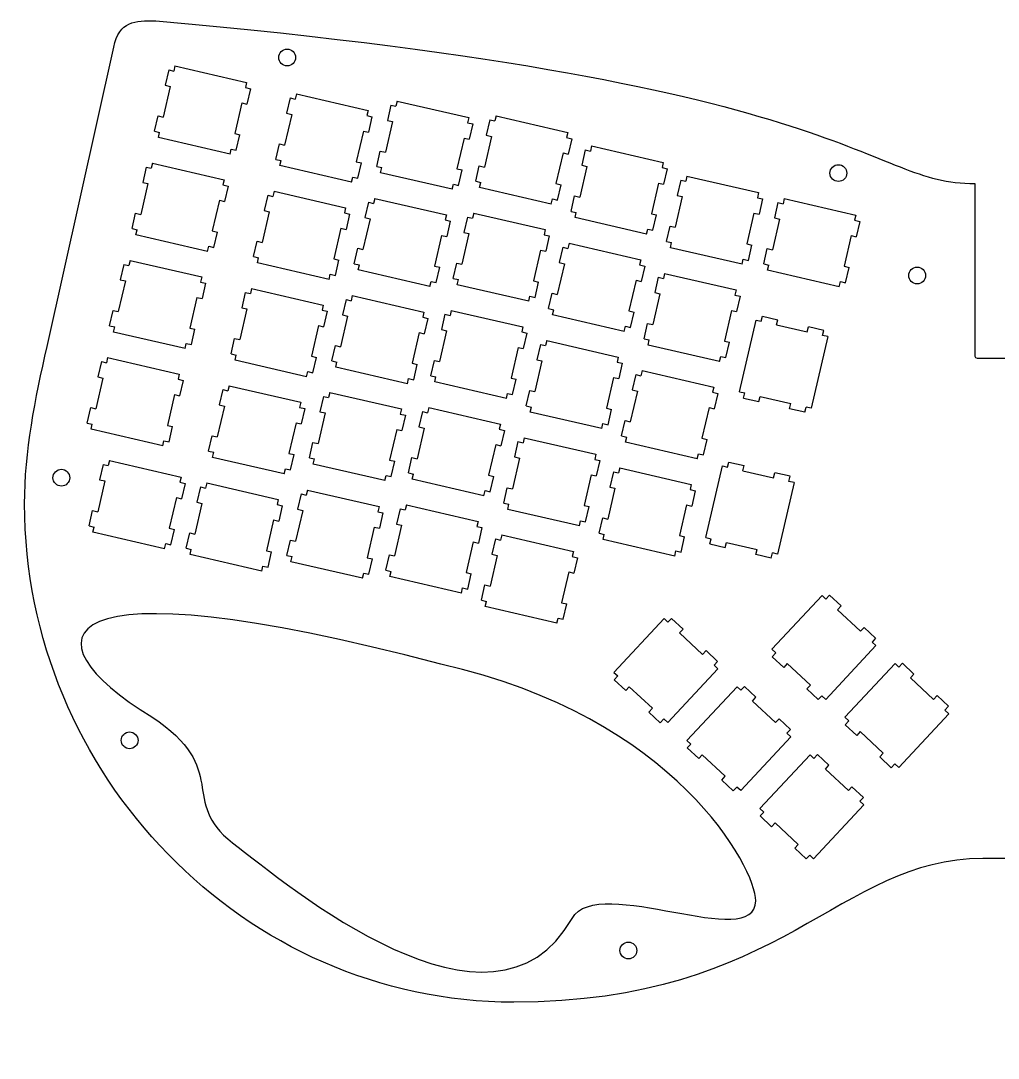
# Model space of a CAD drawing. Extents: x 9 to 391, y -204 to -6.
# Drawn here: x 9.3 to 195.4, y -203.6 to -6.1 of the extents above; entities that cross this region are included whole.
import ezdxf

# ---------------------------------------------------------------- set-up
doc = ezdxf.new("R2010")
doc.units = 0
doc.layers.add('cut.mount', color=7, linetype='CONTINUOUS')

msp = doc.modelspace()

# ---------------------------------------------------------------- linework, layer by layer
at = {"layer": 'cut.mount', "color": 1}
for points in [[(14.291785, -68.079963), (26.999985, -11.079994)], [(37.437553, -15.431912), (36.762759, -18.354762)], [(37.437555, -15.431913), (38.407715, -15.655892)], [(38.632833, -14.680783), (38.40771, -15.655896)], [(38.632841, -14.68078), (52.274482, -17.830202)], [(37.732924, -18.578742), (36.383334, -24.42445)], [(36.762759, -18.354762), (37.732922, -18.578741)], [(52.274477, -17.830205), (52.049355, -18.805313)], [(52.049357, -18.805309), (53.024468, -19.030431)], [(53.02447, -19.030431), (52.349677, -21.953286)], [(60.575378, -20.773699), (59.900584, -23.696553)], [(60.575381, -20.773704), (61.550489, -20.998826)], [(61.775611, -20.023716), (61.550489, -20.998826)], [(61.775611, -20.02371), (75.417251, -23.173132)], [(80.962649, -21.374747), (80.737527, -22.349855)], [(80.962649, -21.374745), (94.604291, -24.524166)], [(51.374563, -21.728164), (50.024976, -27.573871)], [(51.374563, -21.728164), (52.349674, -21.953286)], [(59.900587, -23.696558), (60.875695, -23.921678)], [(75.417253, -23.173138), (75.192131, -24.148246), (76.164767, -24.372797)], [(79.762419, -22.124728), (79.087625, -25.047583)], [(79.762416, -22.124733), (80.737527, -22.349855)], [(34.737809, -27.125802), (35.413174, -24.200471)], [(35.413171, -24.200471), (36.383332, -24.42445)], [(60.875695, -23.921678), (59.526107, -29.767388)], [(76.164765, -24.372789), (75.489971, -27.295644)], [(80.062733, -25.272711), (78.713145, -31.118419)], [(79.087622, -25.047588), (80.062735, -25.272711)], [(94.604291, -24.524168), (94.379171, -25.499276), (95.354282, -25.724399)], [(98.614245, -24.939001), (97.939452, -27.861856)], [(98.614248, -24.938998), (99.586882, -25.163549)], [(99.812005, -24.188436), (99.586882, -25.163549)], [(99.812002, -24.188441), (113.453644, -27.337862)], [(34.737804, -27.125805), (35.707964, -27.349784)], [(35.483418, -28.322416), (35.707969, -27.349779)], [(50.024971, -27.573876), (51.000079, -27.798998)], [(74.517334, -27.071101), (73.167747, -32.916811), (74.140378, -33.14136)], [(74.517334, -27.071101), (75.489973, -27.295652)], [(95.354279, -25.724394), (94.679485, -28.647249)], [(113.453646, -27.337854), (113.228524, -28.312965), (114.203637, -28.538087)], [(49.125057, -31.471842), (35.483413, -28.322419)], [(50.324713, -30.724328), (51.000079, -27.798998)], [(57.875629, -32.467592), (58.550994, -29.542263)], [(58.550994, -29.542263), (59.526105, -29.767386)], [(93.704377, -28.422131), (92.354787, -34.267839), (93.329898, -34.492962)], [(93.704377, -28.422131), (94.679483, -28.647254)], [(98.912088, -28.086402), (97.562498, -33.93211)], [(97.939454, -27.861856), (98.912088, -28.086407)], [(114.203632, -28.538097), (113.528838, -31.460947)], [(49.125054, -31.471839), (49.349603, -30.499205), (50.324713, -30.724328)], [(77.063241, -33.816149), (77.738035, -30.893293)], [(77.738037, -30.893296), (78.713145, -31.118419)], [(112.55373, -31.235817), (111.20414, -37.081528), (112.17925, -37.30665)], [(112.55373, -31.235817), (113.528843, -31.46094)], [(116.789376, -30.673078), (116.114582, -33.595933)], [(116.789378, -30.673081), (117.764489, -30.898201)], [(117.989609, -29.923093), (117.764489, -30.898201)], [(117.989606, -29.92309), (131.631246, -33.072513)], [(34.358373, -33.195492), (34.133825, -34.168124)], [(34.358381, -33.195497), (48.000025, -36.344918)], [(57.875629, -32.467592), (58.850742, -32.692715)], [(72.267825, -36.814774), (58.626183, -33.665354), (58.850734, -32.692717)], [(73.465015, -36.066686), (74.140383, -33.141357)], [(131.631248, -33.072513), (131.406128, -34.047621), (132.378765, -34.272172)], [(33.16367, -33.944147), (32.488302, -36.869478)], [(33.16367, -33.944152), (34.13383, -34.168131)], [(77.063241, -33.816149), (78.038351, -34.041271)], [(91.454871, -38.165805), (77.813234, -35.016384), (78.038354, -34.041274)], [(92.655101, -37.415812), (93.329898, -34.492957)], [(95.915068, -36.630419), (96.589864, -33.707564)], [(96.589864, -33.707564), (97.5625, -33.932115)], [(117.089692, -33.821056), (115.740105, -39.666766)], [(116.114584, -33.595936), (117.089692, -33.821056)], [(132.378762, -34.272172), (131.703968, -37.195027)], [(33.458462, -37.093458), (32.108875, -42.939166)], [(32.488305, -36.869483), (33.458465, -37.09346)], [(48.00002, -36.344913), (47.775469, -37.317547)], [(47.775472, -37.317552), (48.750585, -37.542672)], [(72.267828, -36.814774), (72.492379, -35.84214), (73.46501, -36.066689)], [(91.454871, -38.165805), (91.679993, -37.190694), (92.655106, -37.415817)], [(95.915068, -36.630419), (96.887704, -36.85497)], [(110.304231, -40.979493), (96.662589, -37.83007), (96.887709, -36.854962)], [(111.504454, -40.229513), (112.179248, -37.30666)], [(130.731332, -36.970476), (129.381744, -42.816187), (130.354378, -43.040738)], [(130.731332, -36.970476), (131.703971, -37.195027)], [(134.963929, -36.409632), (134.289136, -39.332487)], [(134.963932, -36.409627), (135.939043, -36.634749)], [(136.164165, -35.659641), (135.939043, -36.634749)], [(136.164163, -35.659644), (149.805804, -38.809067)], [(190.999896, -37.079981), (190.999893, -69.329962)], [(48.750585, -37.542672), (48.07522, -40.468004)], [(56.301488, -39.285937), (55.626122, -42.211266)], [(56.301488, -39.285937), (57.276598, -39.511059)], [(57.501149, -38.538423), (57.276598, -39.511059)], [(57.501154, -38.538423), (71.142794, -41.687843)], [(114.090198, -42.364501), (114.764992, -39.441644)], [(114.764992, -39.441644), (115.740105, -39.666766)], [(134.289138, -39.332482), (135.264246, -39.557605)], [(149.805807, -38.809062), (149.580684, -39.784172), (150.555792, -40.009295)], [(47.100109, -40.242884), (45.750519, -46.088591)], [(47.100109, -40.242884), (48.07522, -40.468006)], [(75.488531, -40.636972), (74.813737, -43.55983)], [(75.488528, -40.636972), (76.463639, -40.862095)], [(76.68819, -39.889458), (76.463639, -40.862095)], [(76.68819, -39.889458), (90.329832, -43.038881)], [(110.304228, -40.979491), (110.529348, -40.004383), (111.504459, -40.229503)], [(135.264249, -39.557605), (133.914659, -45.403317)], [(150.555792, -40.009298), (149.880999, -42.932153)], [(153.478645, -40.684091), (152.803851, -43.606947)], [(153.478645, -40.684094), (154.451282, -40.908645)], [(154.676404, -39.933537), (154.451282, -40.908645)], [(154.676404, -39.933532), (168.318046, -43.082955)], [(30.463921, -45.638051), (31.138714, -42.715196)], [(31.138714, -42.715186), (32.108875, -42.939166)], [(56.601233, -42.436388), (55.251643, -48.282099)], [(55.626122, -42.211266), (56.601235, -42.436388)], [(71.142789, -41.687846), (70.918237, -42.660482), (71.890871, -42.885033)], [(71.890877, -42.885028), (71.215511, -45.81036)], [(90.329832, -43.038881), (90.10528, -44.011515), (91.080393, -44.236638)], [(94.340355, -43.451237), (93.665561, -46.374092)], [(94.340355, -43.451237), (95.312991, -43.675786)], [(95.538114, -42.700675), (95.312991, -43.675786)], [(95.538111, -42.70068), (109.179756, -45.850101)], [(114.090198, -42.364501), (115.065311, -42.589621)], [(128.481825, -46.71415), (114.840183, -43.564729), (115.065306, -42.589619)], [(129.679584, -45.963595), (130.354378, -43.040738)], [(148.905888, -42.70703), (147.5563, -48.552738), (148.531411, -48.777861)], [(148.905888, -42.70703), (149.880999, -42.932153)], [(168.318046, -43.08296), (168.092923, -44.058071), (169.068034, -44.283191)], [(75.788845, -43.78495), (74.438683, -49.633134)], [(74.813734, -43.559827), (75.788847, -43.78495)], [(91.080391, -44.236638), (90.405595, -47.159493)], [(132.264752, -48.101053), (132.939545, -45.178197)], [(132.939545, -45.178195), (133.914656, -45.403317)], [(153.776488, -43.8315), (152.4269, -49.677211)], [(152.803851, -43.606947), (153.776485, -43.831498)], [(169.068034, -44.283183), (168.39324, -47.206038)], [(30.463916, -45.638044), (31.434076, -45.862023)], [(44.8506, -49.986554), (31.208953, -46.837131)], [(31.208958, -46.837134), (31.434081, -45.862023)], [(45.750516, -46.088589), (46.725624, -46.313709)], [(46.050828, -49.236567), (46.725624, -46.313709)], [(70.24287, -45.585814), (68.893282, -51.431524), (69.865919, -51.656075)], [(70.24287, -45.585814), (71.215506, -45.810362)], [(89.430489, -46.93437), (88.080327, -52.782557), (89.055438, -53.00768)], [(89.430489, -46.93437), (90.405597, -47.159493)], [(94.638198, -46.598638), (93.288607, -52.444351)], [(93.665563, -46.374092), (94.638198, -46.598641)], [(109.179751, -45.850096), (108.954631, -46.825206), (109.929741, -47.050326)], [(109.929741, -47.050334), (109.254947, -49.973186)], [(128.481828, -46.714152), (128.70695, -45.739042), (129.679582, -45.96359)], [(167.418127, -46.980928), (166.068539, -52.826639), (167.04365, -53.051759)], [(167.418127, -46.980928), (168.393238, -47.206048)], [(44.850597, -49.986554), (45.075717, -49.011446), (46.050828, -49.236567)], [(53.601738, -50.979831), (54.276535, -48.056976)], [(54.276535, -48.056976), (55.251643, -48.282096)], [(112.515485, -49.185314), (111.840691, -52.10817)], [(112.515488, -49.185314), (113.490598, -49.410437)], [(113.715149, -48.437803), (113.490598, -49.410437)], [(113.715147, -48.437803), (127.356786, -51.587226)], [(132.264752, -48.101053), (133.239865, -48.326175)], [(146.656384, -52.450704), (133.01474, -49.301283), (133.239862, -48.326173)], [(147.856615, -51.700721), (148.531408, -48.777863)], [(53.601738, -50.979831), (54.576849, -51.204951)], [(67.993366, -55.329487), (54.351724, -52.180067), (54.576846, -51.204954)], [(72.788781, -52.330869), (73.463578, -49.408014)], [(73.463578, -49.408011), (74.438688, -49.633131)], [(108.279837, -49.748059), (106.930247, -55.593769), (107.905355, -55.818889)], [(108.279837, -49.748059), (109.254947, -49.973181)], [(150.779467, -52.375512), (151.454264, -49.452654)], [(151.454266, -49.452654), (152.426898, -49.677206)], [(28.889203, -52.458857), (28.214409, -55.381712)], [(28.889198, -52.458862), (29.859355, -52.682842)], [(30.084488, -51.707729), (29.859365, -52.682839)], [(30.08448, -51.707731), (43.726125, -54.857152)], [(69.191127, -54.578925), (69.865924, -51.65607)], [(72.788781, -52.330869), (73.763889, -52.555989)], [(87.180983, -56.678044), (73.539346, -53.528623), (73.763894, -52.555992)], [(88.380642, -55.930532), (89.055435, -53.00768)], [(91.641177, -55.142658), (92.315973, -52.219803)], [(92.315973, -52.219803), (93.28861, -52.444354)], [(112.815804, -52.333292), (111.465643, -58.181479)], [(111.840694, -52.10817), (112.815802, -52.333292)], [(127.356789, -51.587226), (127.13224, -52.55986), (128.104877, -52.784411)], [(128.104871, -52.784409), (127.430078, -55.707264)], [(146.656384, -52.450706), (146.881507, -51.475593), (147.856612, -51.700716)], [(150.779467, -52.375512), (151.752106, -52.600063)], [(165.168618, -56.724604), (151.526976, -53.575181), (151.752099, -52.600076)], [(166.368856, -55.974606), (167.043652, -53.051749)], [(43.726127, -54.857144), (43.501005, -55.832257)], [(67.993366, -55.329487), (68.218486, -54.354379), (69.191122, -54.578928)], [(91.641177, -55.142658), (92.613816, -55.367209)], [(130.690039, -54.921876), (130.015245, -57.844731)], [(130.690041, -54.921871), (131.665155, -55.146994)], [(131.890275, -54.171883), (131.665155, -55.146994)], [(131.890275, -54.171885), (145.531916, -57.321309)], [(29.184566, -55.605692), (27.834976, -61.451405)], [(28.214409, -55.381712), (29.184569, -55.605692)], [(43.501007, -55.83226), (44.476115, -56.057382)], [(44.476113, -56.057382), (43.801319, -58.980238)], [(53.227264, -57.050664), (53.002141, -58.025775)], [(53.227266, -57.050664), (66.868906, -60.200085)], [(87.180983, -56.678044), (87.405534, -55.70541), (88.380647, -55.930532)], [(106.030333, -59.491735), (92.388691, -56.342312), (92.613814, -55.367206)], [(107.230563, -58.741752), (107.90536, -55.818897)], [(126.457444, -55.482715), (125.107284, -61.330902), (126.079916, -61.555453)], [(126.457444, -55.482715), (127.430083, -55.707266)], [(165.16862, -56.724604), (165.393743, -55.749491), (166.368851, -55.974614)], [(42.826211, -58.755115), (41.476623, -64.600825)], [(42.826211, -58.755115), (43.801321, -58.980238)], [(52.027028, -57.800655), (51.352234, -60.72351)], [(52.027028, -57.800652), (53.002141, -58.025775)], [(71.214069, -59.151685), (70.539275, -62.07454)], [(71.214069, -59.151682), (72.189177, -59.376805)], [(72.414299, -58.401692), (72.189177, -59.376805)], [(72.414299, -58.401697), (86.055941, -61.551117)], [(106.03033, -59.491735), (106.255453, -58.516624), (107.230563, -58.741747)], [(109.815736, -60.879212), (110.49053, -57.956359)], [(110.49053, -57.956356), (111.46564, -58.181477)], [(130.990361, -58.069846), (129.640771, -63.915556)], [(130.015248, -57.844729), (130.990356, -58.069851)], [(145.531919, -57.321301), (145.306796, -58.296411), (146.281904, -58.521534)], [(146.281904, -58.521539), (145.60711, -61.444394)], [(26.190022, -64.150283), (26.864816, -61.22743)], [(26.864819, -61.227423), (27.834979, -61.451402)], [(52.327347, -60.94863), (50.977757, -66.79434)], [(51.352234, -60.723507), (52.327347, -60.94863)], [(66.868906, -60.200085), (66.643786, -61.175195), (67.616417, -61.399746)], [(91.264226, -61.212927), (91.039103, -62.188037)], [(91.264223, -61.212924), (104.905865, -64.362345)], [(109.815736, -60.879212), (110.790846, -61.104332)], [(124.20794, -65.226394), (110.566295, -62.076971), (110.790846, -61.104334)], [(144.632, -61.219267), (143.282412, -67.064977), (144.257525, -67.2901)], [(144.632, -61.219267), (145.60711, -61.444389)], [(67.616417, -61.399749), (66.941623, -64.322604)], [(71.514383, -62.29966), (70.164795, -68.145368)], [(70.539272, -62.07454), (71.514383, -62.299663)], [(86.055938, -61.551112), (85.830816, -62.526223), (86.805926, -62.751346)], [(86.805926, -62.751353), (86.131133, -65.674208)], [(90.066469, -61.963484), (89.391673, -64.886339)], [(90.066467, -61.963486), (91.039103, -62.188037)], [(125.405122, -64.478306), (126.079916, -61.555451)], [(146.184612, -76.715473), (149.334033, -63.073834)], [(149.334043, -63.073834), (150.309151, -63.298957)], [(150.309148, -63.298951), (150.533697, -62.326317)], [(150.533697, -62.32632), (153.456552, -63.001114)], [(153.232001, -63.97375), (153.456555, -63.001111)], [(26.190022, -64.150283), (27.160188, -64.374262)], [(26.93506, -65.349368), (27.160182, -64.37426)], [(41.476626, -64.600823), (42.451736, -64.825945)], [(41.77694, -67.7488), (42.451734, -64.825945)], [(65.968989, -64.09805), (64.619402, -69.943761), (65.592038, -70.168312)], [(65.968989, -64.09805), (66.941626, -64.322601)], [(90.364309, -65.110893), (89.014719, -70.956603)], [(89.391675, -64.886341), (90.364309, -65.110893)], [(104.905865, -64.362347), (104.680745, -65.337458), (105.655856, -65.56258)], [(124.20794, -65.226394), (124.432488, -64.253757), (125.405122, -64.478308)], [(127.990861, -66.613297), (128.665657, -63.690441)], [(128.665657, -63.690441), (129.640765, -63.915564)], [(153.232001, -63.97375), (159.077711, -65.323338)], [(159.077719, -65.323338), (159.30227, -64.350701)], [(162.225128, -65.025498), (159.30227, -64.350701)], [(162.97569, -66.223254), (162.000577, -65.998132), (162.225128, -65.025498)], [(40.576709, -68.498786), (26.935062, -65.349365)], [(49.32785, -69.492073), (50.002644, -66.56922)], [(50.002647, -66.569217), (50.977755, -66.794338)], [(85.156022, -65.449076), (83.806434, -71.294786), (84.781545, -71.519908)], [(85.156022, -65.449076), (86.131135, -65.674198)], [(105.655856, -65.562578), (104.981062, -68.485431)], [(109.441256, -66.95005), (109.216134, -67.925158)], [(109.441259, -66.95005), (123.082898, -70.09947)], [(127.990861, -66.613297), (128.965972, -66.838419)], [(142.382493, -70.962938), (128.740854, -67.813517), (128.965977, -66.838404)], [(162.975687, -66.223254), (159.826264, -79.864896)], [(40.576709, -68.498788), (40.801832, -67.52368), (41.77694, -67.7488)], [(68.514891, -70.843106), (69.189687, -67.92025)], [(69.189685, -67.92025), (70.164795, -68.145373)], [(104.005949, -68.260313), (102.656361, -74.106023), (103.631469, -74.331146)], [(104.005949, -68.260313), (104.981062, -68.485436)], [(108.241023, -67.700038), (107.566229, -70.622893)], [(108.241026, -67.700038), (109.216134, -67.925158)], [(143.582726, -70.212962), (144.25752, -67.290107)], [(24.615312, -70.971106), (23.940517, -73.893964)], [(24.61531, -70.971104), (25.58547, -71.195083)], [(25.810595, -70.219978), (25.585472, -71.195086)], [(25.810595, -70.219975), (39.452237, -73.369396)], [(49.32785, -69.492073), (50.302961, -69.717193)], [(63.719483, -73.841729), (50.077841, -70.692306), (50.302963, -69.717198)], [(64.917239, -73.091167), (65.592033, -70.168312)], [(68.514891, -70.843106), (69.489999, -71.068228)], [(82.906523, -75.192752), (69.264881, -72.043329), (69.490004, -71.068215)], [(87.366717, -73.657381), (88.042085, -70.732047)], [(88.042085, -70.732052), (89.014722, -70.956603)], [(108.54134, -70.848013), (107.19175, -76.693728)], [(107.566234, -70.622888), (108.541342, -70.84801)], [(123.082898, -70.099473), (122.857775, -71.074586), (123.830407, -71.299134)], [(142.382496, -70.96294), (142.607618, -69.987832), (143.582726, -70.212952)], [(191.999893, -70.329962), (207.999881, -70.329962)], [(63.719485, -73.841726), (63.944605, -72.866618), (64.917239, -73.091169)], [(84.106751, -74.442771), (84.781545, -71.519919)], [(123.830412, -71.299129), (123.155616, -74.221984)], [(127.615818, -72.686604), (127.391266, -73.65924)], [(127.615818, -72.686604), (141.257457, -75.836024)], [(24.910676, -74.117938), (23.561086, -79.963649)], [(23.940518, -73.893961), (24.910678, -74.117941)], [(39.452239, -73.369396), (39.227117, -74.344506)], [(39.227117, -74.344506), (40.202227, -74.569629)], [(40.202225, -74.569629), (39.527428, -77.492484)], [(82.90652, -75.192749), (83.131643, -74.217641), (84.106754, -74.442761)], [(87.366717, -73.657381), (88.339354, -73.881932)], [(101.756447, -78.003989), (88.114803, -74.854566), (88.339354, -73.881932)], [(102.956106, -77.256473), (103.631472, -74.331141)], [(122.182976, -73.997441), (120.833389, -79.843151), (121.80602, -80.0677)], [(122.182976, -73.997441), (123.155616, -74.221992)], [(126.416153, -73.434115), (125.74136, -76.35697)], [(126.416153, -73.434115), (127.391266, -73.659238)], [(47.753143, -76.312894), (47.078349, -79.235749)], [(47.75314, -76.312894), (48.728251, -76.538014)], [(48.953371, -75.562906), (48.728251, -76.538014)], [(48.953373, -75.562906), (62.595018, -78.712326)], [(68.13414, -76.839501), (67.909017, -77.814612)], [(68.134135, -76.839501), (81.773303, -79.988353)], [(101.756445, -78.003989), (101.980993, -77.031355), (102.956104, -77.256478)], [(105.541845, -79.391458), (106.216642, -76.468603)], [(106.216642, -76.468601), (107.191752, -76.693721)], [(126.716473, -76.58209), (125.366314, -82.430277)], [(125.741362, -76.35697), (126.716473, -76.582093)], [(141.257459, -75.836021), (141.032908, -76.808658), (142.008016, -77.033778)], [(142.008014, -77.033783), (141.33322, -79.956638)], [(146.184622, -76.715473), (147.159735, -76.940596)], [(146.9346, -77.915709), (147.159723, -76.940598)], [(38.552323, -77.267359), (37.202733, -83.113069)], [(38.552323, -77.267359), (39.527433, -77.492482)], [(62.595012, -78.712326), (62.36989, -79.687437), (63.342526, -79.911988)], [(66.933904, -77.589489), (66.25911, -80.512344)], [(66.933907, -77.589492), (67.909017, -77.814612)], [(146.934608, -77.915706), (149.857463, -78.590503)], [(149.85746, -78.590498), (150.082583, -77.61539)], [(150.08258, -77.61539), (155.928291, -78.96498)], [(155.703173, -79.94009), (155.928296, -78.964977)], [(21.915561, -82.664998), (22.590926, -79.739672)], [(22.590929, -79.739672), (23.561089, -79.963651)], [(48.053454, -79.460869), (46.703867, -85.306579)], [(47.078346, -79.235749), (48.053454, -79.460869)], [(63.342529, -79.911988), (62.667735, -82.834843)], [(67.234223, -80.737467), (65.884633, -86.583177)], [(66.259113, -80.512347), (67.234221, -80.737467)], [(81.773308, -79.988353), (81.548185, -80.963463), (82.523298, -81.188586)], [(85.792576, -80.475718), (85.117208, -83.401052)], [(85.792574, -80.475723), (86.765213, -80.700274)], [(86.989764, -79.72764), (86.765213, -80.700274)], [(86.989764, -79.727637), (100.631406, -82.877058)], [(105.541845, -79.391458), (106.516958, -79.616581)], [(119.933467, -83.741114), (106.291826, -80.591691), (106.516948, -79.616586)], [(121.131232, -82.990555), (121.806028, -80.067697)], [(140.358112, -79.731508), (139.007953, -85.579695), (139.983061, -85.804818)], [(140.358112, -79.731508), (141.333222, -79.956631)], [(158.626021, -80.614887), (155.703166, -79.94009)], [(158.626033, -80.614887), (158.851156, -79.639774)], [(159.826256, -79.864896), (158.851146, -79.639774)], [(21.915563, -82.665001), (22.885723, -82.88898)], [(22.661171, -83.861612), (22.885721, -82.888978)], [(61.695099, -82.610289), (60.345511, -88.456), (61.318148, -88.680551)], [(61.695099, -82.610289), (62.667733, -82.83484)], [(82.523291, -81.188583), (81.848497, -84.111439)], [(100.631403, -82.877065), (100.406852, -83.849699), (101.381965, -84.074822)], [(119.93347, -83.741117), (120.158592, -82.766004), (121.131224, -82.990555)], [(123.716404, -85.128012), (124.3912, -82.205157)], [(124.3912, -82.205157), (125.366308, -82.430277)], [(36.302816, -87.011035), (22.661171, -83.861612)], [(37.202733, -83.113069), (38.177846, -83.338192)], [(37.50248, -86.263524), (38.177846, -83.338192)], [(80.873394, -83.886319), (79.523804, -89.732029), (80.498912, -89.957151)], [(80.873394, -83.886319), (81.848504, -84.111441)], [(86.089845, -83.625608), (84.740257, -89.471318)], [(85.117208, -83.401054), (86.089845, -83.625603)], [(101.381965, -84.074814), (100.7066, -87.000143)], [(36.302816, -87.011038), (36.527367, -86.038403), (37.50248, -86.263526)], [(45.053393, -88.006788), (45.728759, -85.081459)], [(45.728756, -85.081459), (46.703869, -85.306582)], [(64.234726, -89.28091), (64.90952, -86.358055)], [(64.90952, -86.358055), (65.884631, -86.583177)], [(99.731487, -86.775028), (98.381899, -92.620739), (99.357007, -92.845861)], [(99.731487, -86.775028), (100.706597, -87.000151)], [(103.967132, -86.212277), (103.292339, -89.135132)], [(103.967132, -86.212277), (104.942243, -86.437399)], [(105.167366, -85.462289), (104.942243, -86.437399)], [(105.167371, -85.462289), (118.80901, -88.611709)], [(123.716404, -85.128012), (124.691515, -85.353132)], [(138.108608, -89.475184), (124.466966, -86.325764), (124.691517, -85.353125)], [(139.308267, -88.727678), (139.983061, -85.804823)], [(45.053393, -88.006788), (46.028501, -88.231911)], [(59.445594, -92.353968), (45.803955, -89.204547), (46.028506, -88.231911)], [(60.64278, -91.605882), (61.318145, -88.680553)], [(118.809007, -88.611709), (118.583885, -89.58682), (119.556516, -89.811368)], [(138.108608, -89.475184), (138.333156, -88.50255), (139.308269, -88.727673)], [(24.967008, -90.55125), (24.291642, -93.476584)], [(24.967006, -90.55125), (25.939645, -90.775801)], [(26.164193, -89.803167), (25.939645, -90.775801)], [(26.164198, -89.803164), (39.805837, -92.952585)], [(64.234726, -89.28091), (65.209839, -89.506032)], [(78.62389, -93.629995), (64.984722, -90.481146), (65.209845, -89.506035)], [(79.824113, -92.880004), (80.498907, -89.957149)], [(83.092827, -92.169617), (83.767621, -89.24676)], [(83.767623, -89.246762), (84.740255, -89.471313)], [(104.267449, -89.360254), (102.917859, -95.205965)], [(103.292341, -89.135134), (104.267452, -89.360257)], [(119.556521, -89.811371), (118.881728, -92.734226)], [(139.773221, -104.486304), (142.922642, -90.844663)], [(142.922637, -90.844663), (143.89775, -91.069785)], [(143.897752, -91.069785), (144.122875, -90.094672)], [(144.122875, -90.094675), (147.04573, -90.769468)], [(146.820605, -91.744579), (147.045728, -90.769466)], [(59.445594, -92.353965), (59.670143, -91.381334), (60.642782, -91.605885)], [(78.623887, -93.629995), (78.84901, -92.654884), (79.82412, -92.880007)], [(83.092827, -92.169617), (84.065461, -92.394168)], [(97.481977, -96.518705), (83.840336, -93.369281), (84.065458, -92.394171)], [(117.909091, -92.509675), (116.559501, -98.355385), (117.53214, -98.579936)], [(117.909091, -92.509675), (118.881722, -92.734223)], [(122.141694, -91.94883), (121.4669, -94.871688)], [(122.141694, -91.94883), (123.116807, -92.173953)], [(123.34193, -91.198845), (123.116807, -92.173953)], [(123.34193, -91.198845), (136.983566, -94.348266)], [(146.820605, -91.744579), (152.666315, -93.094167)], [(152.666315, -93.094169), (152.891435, -92.119061)], [(155.814291, -92.793855), (152.891433, -92.119061)], [(156.564281, -93.994091), (155.58917, -93.768968), (155.814293, -92.793857)], [(25.264278, -93.701127), (23.914689, -99.546843)], [(24.29164, -93.476579), (25.264275, -93.70113)], [(39.805837, -92.952585), (39.581286, -93.925224), (40.556394, -94.150344)], [(40.556397, -94.150344), (39.881032, -97.075673)], [(44.678911, -94.077629), (44.454363, -95.05026)], [(44.678916, -94.077626), (58.320558, -97.227047)], [(98.682216, -95.768709), (99.35701, -92.845854)], [(136.983569, -94.348266), (136.758449, -95.323376), (137.733557, -95.548499)], [(156.564281, -93.994086), (153.414858, -107.63573)], [(43.479255, -94.825138), (42.803889, -97.750469)], [(43.479252, -94.82514), (44.454363, -95.05026)], [(62.666287, -96.176165), (61.991494, -99.099021)], [(62.66629, -96.17617), (63.641398, -96.401293)], [(63.865949, -95.428656), (63.641398, -96.401293)], [(63.865949, -95.428654), (77.507591, -98.578077)], [(97.48198, -96.518705), (97.7071, -95.543594), (98.682208, -95.768717)], [(101.267955, -97.903697), (101.942748, -94.980842)], [(101.942751, -94.980845), (102.917859, -95.205967)], [(122.442013, -95.096808), (121.092423, -100.942521)], [(121.4669, -94.871688), (122.442013, -95.096808)], [(137.733557, -95.548499), (137.058763, -98.471354)], [(38.905918, -96.850553), (37.556331, -102.696263), (38.531439, -102.921386)], [(38.905918, -96.850553), (39.881029, -97.075675)], [(43.778995, -97.975594), (42.429407, -103.821302)], [(42.803887, -97.750472), (43.778995, -97.975594)], [(58.320555, -97.227052), (58.096004, -98.199686), (59.068641, -98.424237)], [(59.068638, -98.424232), (58.393273, -101.349561)], [(77.507591, -98.578082), (77.28304, -99.550714), (78.25815, -99.775836)], [(82.715873, -98.239886), (82.490751, -99.214994)], [(82.715873, -98.239881), (96.357515, -101.389302)], [(101.267955, -97.903697), (102.243065, -98.128822)], [(115.659587, -102.253343), (102.017945, -99.10392), (102.243068, -98.128812)], [(116.857344, -101.502797), (117.532137, -98.579941)], [(136.083652, -98.246231), (134.734065, -104.091942), (135.709178, -104.317064)], [(136.083652, -98.246231), (137.05876, -98.471351)], [(22.267259, -102.245147), (22.942053, -99.322294)], [(22.942051, -99.322292), (23.914686, -99.54684)], [(62.966604, -99.324148), (61.616445, -105.172333)], [(61.991494, -99.099026), (62.966602, -99.324148)], [(78.25815, -99.775831), (77.583356, -102.698686)], [(81.518117, -98.990443), (80.843323, -101.913298)], [(81.518117, -98.990443), (82.490751, -99.214994)], [(119.442516, -103.640256), (120.11731, -100.717401)], [(120.117312, -100.717398), (121.09242, -100.942519)], [(22.267259, -102.245147), (23.239892, -102.469695)], [(36.656414, -106.594226), (23.014768, -103.444803), (23.239889, -102.469695)], [(57.420642, -101.125017), (56.071054, -106.970728), (57.043688, -107.195279)], [(57.420642, -101.125017), (58.393276, -101.349566)], [(76.608246, -102.473569), (75.258084, -108.321758), (76.233195, -108.546878)], [(76.608246, -102.473569), (77.583356, -102.698691)], [(81.815957, -102.13785), (80.466367, -107.983562)], [(80.843323, -101.913296), (81.815959, -102.137847)], [(96.357515, -101.389304), (96.132392, -102.364417), (97.1075, -102.58954)], [(97.107503, -102.589535), (96.432709, -105.51239)], [(115.659584, -102.253346), (115.884707, -101.278235), (116.857344, -101.502786)], [(37.856648, -105.844241), (38.531441, -102.921388)], [(40.779505, -106.519035), (41.454302, -103.596177)], [(41.454302, -103.596177), (42.429407, -103.8213)], [(100.892909, -103.977007), (100.668357, -104.949643)], [(100.892909, -103.977004), (114.53455, -107.126427)], [(119.442516, -103.640256), (120.417627, -103.865374)], [(133.834148, -107.989907), (120.192506, -104.840484), (120.417629, -103.865376)], [(135.034379, -107.239919), (135.709175, -104.317064)], [(139.773221, -104.486314), (140.748329, -104.711437)], [(36.656414, -106.594226), (36.881537, -105.619116), (37.856645, -105.844238)], [(40.779505, -106.519035), (41.754613, -106.744157)], [(59.966538, -107.870063), (60.641332, -104.947207)], [(60.641332, -104.94721), (61.616442, -105.172333)], [(95.457593, -105.287275), (94.108006, -111.132983), (95.083116, -111.358105)], [(95.457593, -105.287275), (96.432704, -105.512398)], [(99.693247, -104.724521), (99.018453, -107.647376)], [(99.693244, -104.724518), (100.668357, -104.949643)], [(140.523778, -105.684058), (143.446633, -106.358855)], [(140.523781, -105.684061), (140.748329, -104.711427)], [(143.446633, -106.358855), (143.671184, -105.386216)], [(143.671184, -105.386221), (149.516897, -106.735808)], [(55.17114, -110.868696), (41.529501, -107.719276), (41.754621, -106.744167)], [(56.368889, -110.118129), (57.043685, -107.195271)], [(59.966538, -107.870063), (60.941649, -108.095185)], [(74.358734, -112.21725), (60.717092, -109.067827), (60.941644, -108.095193)], [(75.558401, -111.469728), (76.233197, -108.546871)], [(78.818939, -110.681864), (79.493733, -107.759006)], [(79.493735, -107.759006), (80.466369, -107.983557)], [(99.993561, -107.872498), (98.643402, -113.720683)], [(99.018451, -107.647373), (99.993561, -107.872498)], [(114.534548, -107.126427), (114.309999, -108.099064), (115.282633, -108.323615)], [(115.282633, -108.323615), (114.607837, -111.246473)], [(133.834148, -107.989907), (134.059271, -107.014797), (135.034381, -107.239919)], [(149.292344, -107.708442), (149.516895, -106.735806)], [(152.215201, -108.383239), (149.292346, -107.708445)], [(152.215199, -108.383249), (152.43975, -107.410612)], [(153.414861, -107.635725), (152.43975, -107.410602)], [(55.171137, -110.868696), (55.39626, -109.893585), (56.368899, -110.118137)], [(74.358737, -112.217247), (74.583288, -111.244613), (75.558396, -111.469736)], [(78.818939, -110.681864), (79.791573, -110.906415)], [(93.208087, -115.030951), (79.566445, -111.881528), (79.791568, -110.90642)], [(94.408325, -114.280956), (95.083119, -111.3581)], [(113.635205, -111.021914), (112.285044, -116.870101), (113.25768, -117.094652)], [(113.635205, -111.021914), (114.607839, -111.246465)], [(93.208089, -115.030951), (93.433212, -114.055838), (94.408323, -114.280961)], [(96.993498, -116.418415), (97.668291, -113.49556)], [(97.668291, -113.49556), (98.643402, -113.720683)], [(96.993498, -116.418415), (97.968606, -116.643538)], [(152.348546, -125.736294), (161.896543, -115.498311)], [(161.896543, -115.498311), (162.625449, -116.180135)], [(163.307843, -115.448755), (162.625449, -116.180135)], [(163.307843, -115.448755), (165.502554, -117.493465)], [(111.385696, -120.76559), (97.744057, -117.616169), (97.968608, -116.643533)], [(112.582884, -120.017509), (113.257678, -117.094654)], [(165.502554, -117.493465), (164.820158, -118.224847)], [(169.209006, -122.316734), (164.820158, -118.224847)], [(111.385699, -120.765592), (111.61025, -119.792956), (112.582884, -120.017507)], [(131.80204, -119.908325), (122.253477, -130.148779)], [(131.80204, -119.908325), (132.533423, -120.590721), (133.215816, -119.859341)], [(133.215814, -119.859339), (135.409956, -121.906519)], [(134.72756, -122.637902), (135.409956, -121.906522)], [(169.891402, -121.585354), (169.209006, -122.316734)], [(172.085537, -123.632535), (169.891402, -121.585354)], [(139.116408, -126.729789), (134.72756, -122.637899)], [(172.085537, -123.632535), (171.403146, -124.363914)], [(172.134526, -125.04631), (171.403146, -124.363914)], [(139.116408, -126.729789), (139.798802, -125.998409)], [(141.991039, -128.042546), (139.798802, -125.998409)], [(152.348546, -125.736294), (153.079926, -126.418687)], [(172.134526, -125.04631), (162.586526, -135.284288)], [(141.311117, -128.774495), (141.991039, -128.042546)], [(153.079926, -126.418687), (152.397535, -127.150067)], [(152.397535, -127.150067), (154.592241, -129.194776)], [(122.253477, -130.148777), (122.985428, -130.828696)], [(132.493931, -139.697343), (142.042499, -129.456891)], [(142.042499, -129.456891), (141.311117, -128.774495)], [(155.272163, -128.462825), (154.592241, -129.194776)], [(159.660438, -132.557188), (155.272163, -128.462825)], [(166.243997, -138.693784), (175.791994, -128.455804), (176.523374, -129.1382)], [(177.203291, -128.406249), (176.523374, -129.1382)], [(177.203291, -128.406249), (179.398003, -130.450958)], [(122.303029, -131.560079), (122.985428, -130.828696)], [(122.303029, -131.560079), (124.497169, -133.607256)], [(179.398003, -130.450958), (178.71808, -131.182907)], [(183.104457, -135.274225), (178.71808, -131.182907)], [(124.497169, -133.607256), (125.179563, -132.875879)], [(129.568411, -136.967769), (125.179563, -132.875879)], [(145.697491, -132.865813), (136.148923, -143.106267)], [(145.697491, -132.865813), (146.428871, -133.548207)], [(146.428871, -133.548207), (147.111265, -132.816829)], [(147.111265, -132.816829), (149.305402, -134.86401)], [(159.660438, -132.557188), (158.978047, -133.288568)], [(161.172753, -135.333274), (158.978047, -133.288568)], [(148.623011, -135.59539), (149.305402, -134.86401)], [(153.011859, -139.687282), (148.623011, -135.595392)], [(161.855151, -134.601895), (161.172753, -135.333274)], [(162.586526, -135.284288), (161.855151, -134.601895)], [(183.786851, -134.542847), (183.104457, -135.274225)], [(185.980986, -136.590028), (183.786851, -134.542847)], [(128.886018, -137.699146), (129.568411, -136.967769)], [(131.080155, -139.746332), (128.886018, -137.699146)], [(186.029972, -138.003801), (176.481977, -148.241781)], [(185.980986, -136.590028), (185.298592, -137.321405)], [(186.029972, -138.003801), (185.298592, -137.321405)], [(131.080155, -139.746332), (131.762551, -139.014949)], [(132.493928, -139.697345), (131.762551, -139.014952)], [(153.011859, -139.687282), (153.694253, -138.955902)], [(155.888959, -141.000606), (153.69425, -138.955899)], [(166.243997, -138.693784), (166.975375, -139.376178), (166.292981, -140.107557)], [(166.292981, -140.107557), (168.487123, -142.15474)], [(155.206565, -141.731988), (155.888959, -141.000608)], [(155.937945, -142.414382), (155.206565, -141.731988)], [(173.555886, -145.514679), (169.169517, -141.423361), (168.487123, -142.15474)], [(136.148923, -143.10627), (136.880305, -143.788666)], [(136.200383, -144.520612), (136.880303, -143.788663)], [(146.389382, -152.654836), (155.937945, -142.414379)], [(136.200383, -144.520612), (138.392618, -146.56475)], [(138.392618, -146.56475), (139.075011, -145.83337)], [(143.46386, -149.925259), (139.075011, -145.83337)], [(159.592371, -145.825783), (150.04685, -156.064332)], [(159.592371, -145.825783), (160.32432, -146.505697)], [(160.32432, -146.505697), (161.006716, -145.774322)], [(161.006716, -145.774322), (163.20085, -147.8215)], [(173.555886, -145.514679), (172.873493, -146.246059)], [(162.518457, -148.55288), (163.20085, -147.8215)], [(175.068204, -148.290768), (172.873493, -146.246059)], [(176.481977, -148.241781), (175.7506, -147.559388), (175.068204, -148.290768)], [(142.781466, -150.656639), (143.46386, -149.925259)], [(166.907305, -152.64477), (162.518457, -148.55288)], [(144.975608, -152.703822), (142.781466, -150.656639)], [(144.975608, -152.703822), (145.657999, -151.972442)], [(146.389382, -152.654836), (145.657999, -151.972442)], [(166.907305, -152.64477), (167.589699, -151.91339)], [(169.783841, -153.960573), (167.589699, -151.91339)], [(169.101442, -154.691955), (169.783841, -153.960573)], [(160.284828, -165.612326), (169.833394, -155.371872)], [(169.833394, -155.371872), (169.101442, -154.691955)], [(150.04685, -156.064332), (150.778228, -156.746725)], [(150.095832, -157.478105), (150.778228, -156.746725)], [(150.095832, -157.478105), (152.290543, -159.522812)], [(152.290543, -159.522812), (152.970465, -158.79086)], [(157.359311, -162.88275), (152.970465, -158.79086)], [(156.676915, -163.61413), (157.359311, -162.88275)], [(158.871052, -165.661315), (156.676915, -163.61413)], [(158.871052, -165.661315), (159.553448, -164.929933)], [(160.284828, -165.612326), (159.553448, -164.929933)], [(207.499887, -165.579908), (192.499895, -165.579908)]]:
    msp.add_lwpolyline(points, dxfattribs=at)
for points in [[(61.599965, -13.079993)], [(166.599907, -35.079981)], [(181.599899, -54.579969)], [(18.599989, -93.079948)], [(31.599983, -143.07992)], [(149.261826, -173.6054)], [(126.59993, -183.079889)]]:
    msp.add_lwpolyline(points, close=True, dxfattribs=at)
for points in [[(26.999985, -11.079994), (27.999985, -6.079996), (30.999982, -6.079996), (34.999982, -6.079996)], [(34.999982, -6.079996), (169.999903, -18.07999), (169.999906, -37.079981), (190.999896, -37.079981)], [(58.399969, -13.079993), (58.399969, -12.196338), (59.116312, -11.479994), (59.999967, -11.479994)], [(59.999967, -11.479994), (60.883622, -11.479994), (61.599965, -12.196338), (61.599965, -13.079993)], [(59.999967, -14.679992), (59.116312, -14.679992), (58.399968, -13.963648), (58.399969, -13.079993)], [(61.599965, -13.079993), (61.599966, -13.963648), (60.883622, -14.679992), (59.999967, -14.679992)], [(163.868538, -33.948609), (164.168596, -33.648551), (164.575562, -33.47998), (164.999909, -33.47998)], [(164.999909, -33.47998), (165.424255, -33.47998), (165.831221, -33.648551), (166.131279, -33.948609)], [(163.39991, -35.079981), (163.39991, -34.655634), (163.56848, -34.248668), (163.868538, -33.948609)], [(164.999909, -36.679979), (164.116254, -36.679979), (163.39991, -35.963635), (163.39991, -35.079981)], [(166.599907, -35.079981), (166.599907, -35.963635), (165.883563, -36.679979), (164.999909, -36.679979)], [(166.131279, -33.948609), (166.431337, -34.248668), (166.599908, -34.655634), (166.599907, -35.079981)], [(178.3999, -54.579969), (178.3999, -53.696315), (179.116244, -52.979971), (179.999898, -52.979971)], [(179.999898, -52.979971), (180.424245, -52.97997), (180.831211, -53.148541), (181.13127, -53.448599)], [(179.999898, -56.179968), (179.116244, -56.179967), (178.3999, -55.463624), (178.3999, -54.579969)], [(181.13127, -53.448599), (181.431328, -53.748657), (181.599899, -54.155623), (181.599899, -54.579969)], [(181.599899, -54.579969), (181.599899, -55.004316), (181.431328, -55.411282), (181.13127, -55.71134)], [(181.13127, -55.71134), (180.831211, -56.011398), (180.424245, -56.179968), (179.999898, -56.179968)], [(9.999994, -98.079945), (9.999994, -88.07995), (11.999993, -78.079955), (14.291785, -68.079963)], [(190.999893, -69.329962), (190.999893, -70.329962), (190.999893, -70.329962), (191.999893, -70.329962)], [(15.399991, -93.079948), (15.399991, -92.196293), (16.116335, -91.479949), (16.99999, -91.479949)], [(16.99999, -91.479949), (17.883645, -91.479949), (18.599989, -92.196293), (18.599989, -93.079948)], [(16.99999, -94.679946), (16.116335, -94.679946), (15.399991, -93.963603), (15.399991, -93.079948)], [(18.599989, -93.079948), (18.599989, -93.963603), (17.883645, -94.679946), (16.99999, -94.679946)], [(103.149723, -192.930024), (51.78726, -192.930024), (9.999987, -149.442408), (9.999994, -98.079945)], [(89.261851, -128.605415), (14.261895, -108.605428), (9.261897, -123.605418), (34.261884, -138.605415)], [(149.261826, -173.6054), (149.261826, -167.605395), (134.261826, -138.60541), (89.261851, -128.605415)], [(34.261884, -138.605415), (49.261874, -148.605405), (39.39087, -154.722351), (49.576026, -162.564767)], [(28.399984, -143.07992), (28.399984, -142.196265), (29.116328, -141.479922), (29.999982, -141.479921)], [(29.999982, -141.479921), (30.424329, -141.479921), (30.831295, -141.648491), (31.131353, -141.948549)], [(31.131353, -141.948549), (31.431412, -142.248607), (31.599983, -142.655573), (31.599983, -143.07992)], [(28.868612, -144.211291), (28.568554, -143.911233), (28.399983, -143.504266), (28.399984, -143.07992)], [(31.599983, -143.07992), (31.599984, -143.504267), (31.431413, -143.911233), (31.131354, -144.211292)], [(29.999982, -144.679921), (29.575636, -144.679921), (29.16867, -144.511349), (28.868612, -144.211291)], [(31.131354, -144.211292), (30.831296, -144.51135), (30.424329, -144.679921), (29.999982, -144.679921)], [(49.576026, -162.564767), (60.181043, -170.730469), (99.261846, -203.605374), (114.261838, -176.969133)], [(192.499895, -165.579908), (164.999909, -165.579908), (154.512188, -192.930032), (103.149723, -192.930024)], [(114.261838, -176.969133), (119.261836, -168.308885), (149.261818, -183.605385), (149.261826, -173.6054)], [(123.868559, -181.948517), (124.168618, -181.648459), (124.575585, -181.479888), (124.999931, -181.479888)], [(124.999931, -181.479888), (125.424278, -181.479888), (125.831244, -181.64846), (126.131302, -181.948518)], [(123.39993, -183.079889), (123.39993, -182.655542), (123.568501, -182.248576), (123.868559, -181.948517)], [(123.86856, -184.21126), (123.568502, -183.911202), (123.399931, -183.504236), (123.39993, -183.079889)], [(126.59993, -183.079889), (126.59993, -183.963544), (125.883586, -184.679887), (124.999931, -184.679888)], [(126.131302, -181.948518), (126.43136, -182.248576), (126.59993, -182.655543), (126.59993, -183.079889)], [(124.999931, -184.679888), (124.575585, -184.679888), (124.168619, -184.511318), (123.86856, -184.21126)]]:
    msp.add_open_spline(points, degree=3, dxfattribs=at)

doc.saveas('drawing.dxf')
